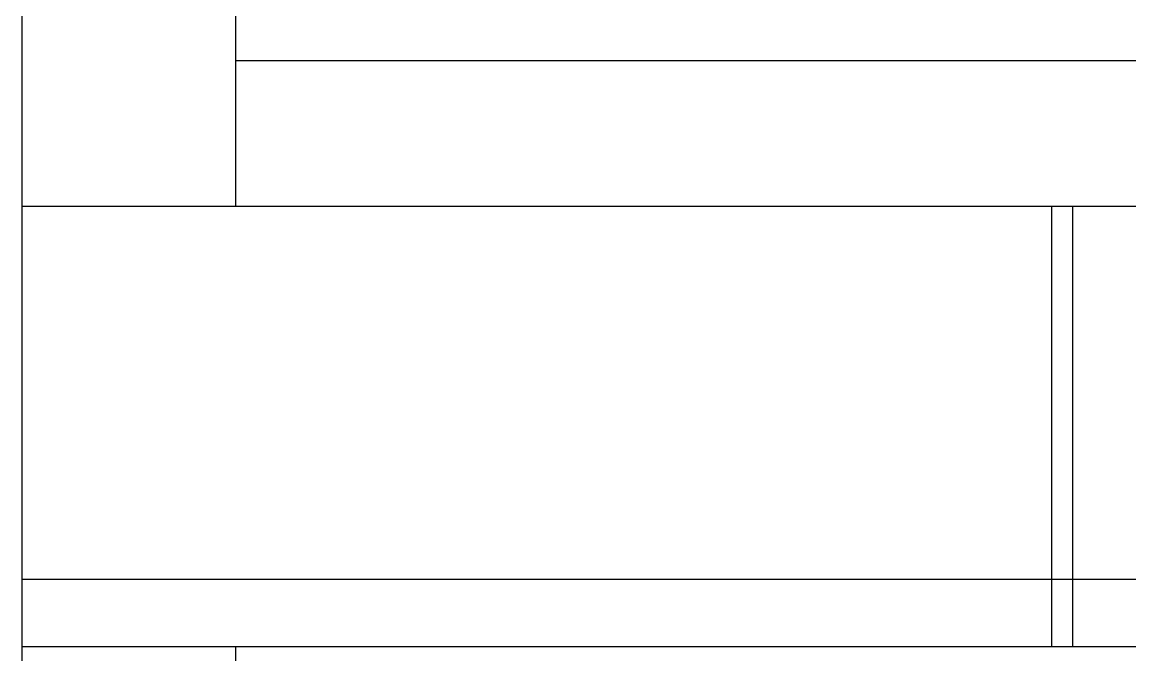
# Model space of a CAD drawing. Header units: inches. Extents: x 442278 to 842836, y -356313 to 59457.
# Drawn here: x 479014 to 480154, y 2885 to 3536 of the extents above; entities that cross this region are included whole.
import ezdxf

# ---------------------------------------------------------------- set-up
doc = ezdxf.new("R2010")
doc.units = ezdxf.units.IN
doc.header["$LTSCALE"] = 250
doc.header["$MEASUREMENT"] = 0

msp = doc.modelspace()

# ---------------------------------------------------------------- linework, layer by layer
for p, q in [((479013.53, 3346.39), (479013.53, 6946.39)), ((479233.53, 3496.39), (479233.53, 3576.39)), ((483293.53, 3496.39), (479233.53, 3496.39)), ((479233.53, 3346.39), (479233.53, 3496.39)), ((479233.53, 3346.39), (479013.53, 3346.39)), ((479013.53, 2962.23), (479013.53, 3346.39)), ((480074.25, 3346.39), (479233.53, 3346.39)), ((480074.25, 2962.23), (480074.25, 3346.39)), ((480095.68, 3346.39), (480074.25, 3346.39)), ((480095.68, 2962.23), (480095.68, 3346.39)), ((481220.68, 3346.39), (480095.68, 3346.39)), ((479013.53, 2893.11), (479013.53, 2962.23)), ((480074.25, 2962.23), (479013.53, 2962.23)), ((480095.68, 2962.23), (480074.25, 2962.23)), ((480074.25, 2893.11), (480074.25, 2962.23)), ((481220.68, 2962.23), (480095.68, 2962.23)), ((480095.68, 2893.11), (480095.68, 2962.23)), ((479013.53, 146.39), (479013.53, 2893.11)), ((479233.53, 2893.11), (479013.53, 2893.11)), ((479233.53, 146.39), (479233.53, 2893.11)), ((480074.25, 2893.11), (479233.53, 2893.11)), ((480095.68, 2893.11), (480074.25, 2893.11)), ((481220.68, 2893.11), (480095.68, 2893.11))]:
    msp.add_line(p, q)

doc.saveas('drawing.dxf')
